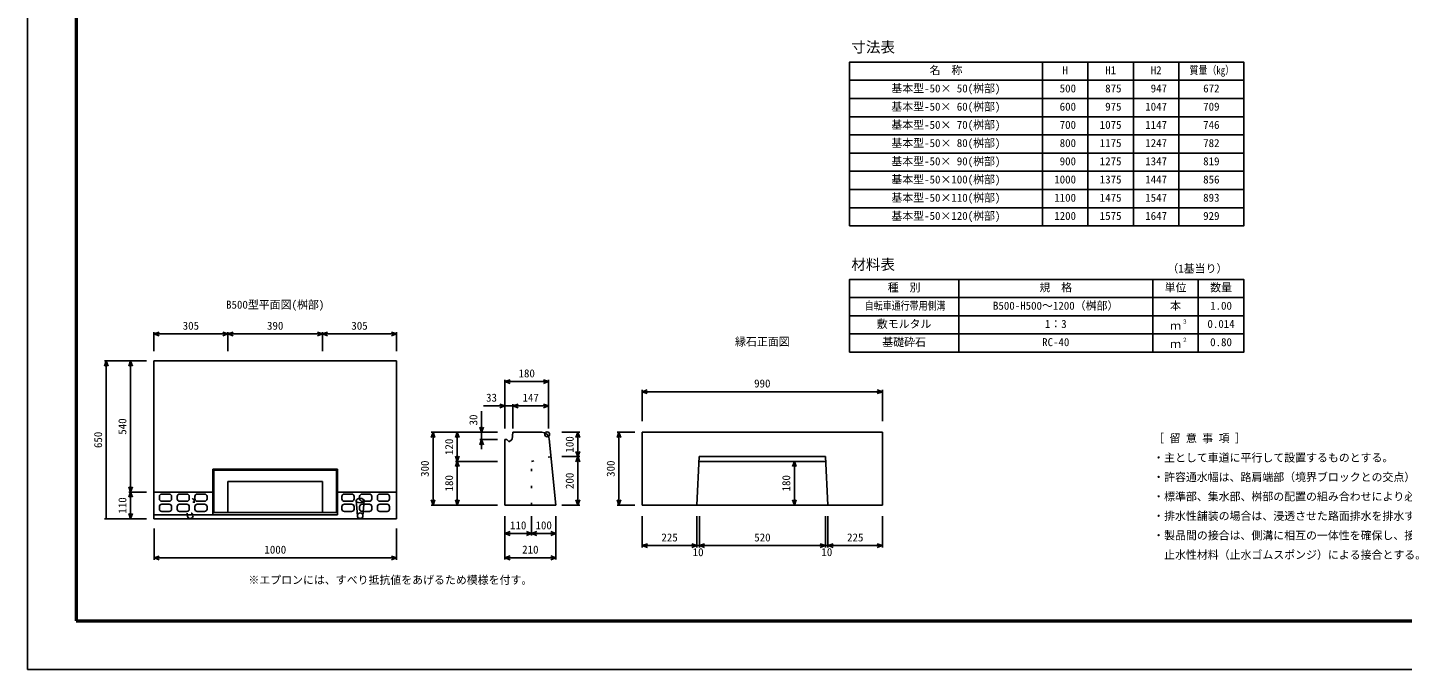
# Model space of a CAD drawing. Units: millimetres, scale not verified. Extents: x -12600 to 12600, y -5940 to 5940.
# Drawn here: x -12600 to -6934, y -5940 to -3297 of the extents above; entities that cross this region are included whole.
import ezdxf
from ezdxf.enums import TextEntityAlignment as Align

# ---------------------------------------------------------------- set-up
doc = ezdxf.new("R2010")
doc.units = ezdxf.units.MM
doc.header["$LTSCALE"] = 40
doc.header["$PDMODE"] = 32
doc.header["$PDSIZE"] = 20
doc.linetypes.add('DOTTED', pattern=[1.75, 0.25, -1.5])
for name, color, linetype, lineweight in [('0-0_DIM', 7, 'Continuous', 25), ('0-1_Defpoints', 5, 'Continuous', 25), ('0-2_HATCH', 6, 'DOTTED', 25), ('0-3_HYO', 3, 'Continuous', 25), ('0-4_HYO2', 4, 'Continuous', 25), ('0-5_OUTLINE', 3, 'Continuous', 25), ('0-6_OUTLINE2', 4, 'DOTTED', 25), ('0-7_TXT', 7, 'Continuous', 25), ('0-8_WAKU', 3, 'Continuous', 25)]:
    doc.layers.add(name, color=color, linetype=linetype, lineweight=lineweight)
doc.layers.add('0-B__0-0_', color=4, linetype='Continuous')
doc.styles.add('ＭＳ ゴシック', font='')
doc.styles.get('ＭＳ ゴシック').set_extended_font_data('MS Gothic')

msp = doc.modelspace()

# ---------------------------------------------------------------- linework, layer by layer
at = {"layer": '0-0_DIM'}
for p, q in [((-12079.17, -4551.01), (-12079.17, -4629.51)), ((-12079.17, -4551.01), (-12079.17, -4629.51)), ((-11774.17, -4558.51), (-12079.17, -4558.51)), ((-11774.17, -4551.01), (-11774.17, -4629.51)), ((-11384.17, -4558.51), (-11774.17, -4558.51)), ((-11384.17, -4551.01), (-11384.17, -4629.51)), ((-11384.17, -4558.51), (-11079.17, -4558.51)), ((-11079.17, -4551.01), (-11079.17, -4629.51)), ((-12282.67, -4669.51), (-12110.17, -4669.51)), ((-12275.17, -4669.51), (-12275.17, -5319.51)), ((-12175.17, -5209.51), (-12175.17, -4669.51)), ((-10632.69, -4747.14), (-10632.69, -4947.21)), ((-10632.69, -4754.64), (-10452.69, -4754.64)), ((-10452.69, -4747.14), (-10452.69, -4947.21)), ((-10066.79, -4788.71), (-10066.79, -4917.21)), ((-10066.79, -4788.71), (-10066.79, -4917.21)), ((-9076.79, -4796.21), (-10066.79, -4796.21)), ((-9076.79, -4788.71), (-9076.79, -4917.21)), ((-10632.69, -4854.64), (-10720.29, -4854.64)), ((-10599.69, -4854.64), (-10632.69, -4854.64)), ((-10599.69, -4847.14), (-10599.69, -4947.21)), ((-10599.69, -4854.64), (-10452.69, -4854.64)), ((-10728.69, -4876.4), (-10728.69, -4963.21)), ((-10936.19, -4963.21), (-10663.69, -4963.21)), ((-10928.69, -5263.21), (-10928.69, -4963.21)), ((-10828.69, -5083.21), (-10828.69, -4963.21)), ((-10728.69, -4963.21), (-10728.69, -4993.21)), ((-10324.42, -4963.21), (-10397.69, -4963.21)), ((-10331.92, -4963.21), (-10331.92, -5063.21)), ((-10170.29, -4963.21), (-10097.79, -4963.21)), ((-10162.79, -5263.21), (-10162.79, -4963.21)), ((-10736.19, -4993.21), (-10663.69, -4993.21)), ((-10728.69, -5032.92), (-10728.69, -4993.21)), ((-10836.19, -5083.21), (-10663.69, -5083.21)), ((-10828.69, -5083.21), (-10828.69, -5263.21)), ((-10324.42, -5063.21), (-10397.69, -5063.21)), ((-10331.92, -5263.21), (-10331.92, -5063.21)), ((-9439.38, -5263.21), (-9439.38, -5083.21)), ((-12182.67, -5209.51), (-12110.17, -5209.51)), ((-12175.17, -5209.51), (-12175.17, -5319.51)), ((-10936.19, -5263.21), (-10663.69, -5263.21)), ((-10324.42, -5263.21), (-10397.69, -5263.21)), ((-10170.29, -5263.21), (-10097.79, -5263.21)), ((-9446.88, -5263.21), (-9332.79, -5263.21)), ((-12282.67, -5319.51), (-12110.17, -5319.51)), ((-10632.69, -5487.71), (-10632.69, -5309.21)), ((-10522.69, -5387.71), (-10522.69, -5309.21)), ((-10422.69, -5487.71), (-10422.69, -5309.21)), ((-10066.29, -5437.71), (-10066.29, -5309.21)), ((-9841.29, -5437.71), (-9841.29, -5309.21)), ((-9831.29, -5437.71), (-9831.29, -5309.21)), ((-9311.29, -5437.71), (-9311.29, -5309.21)), ((-9301.29, -5437.71), (-9301.29, -5309.21)), ((-9076.29, -5437.71), (-9076.29, -5309.21)), ((-12078.67, -5488.01), (-12078.67, -5359.51)), ((-11078.67, -5488.01), (-11078.67, -5359.51)), ((-10632.69, -5380.21), (-10522.69, -5380.21)), ((-10422.69, -5380.21), (-10522.69, -5380.21)), ((-10066.29, -5430.21), (-9841.29, -5430.21)), ((-12078.67, -5480.51), (-11078.67, -5480.51)), ((-10632.69, -5480.21), (-10422.69, -5480.21))]:
    msp.add_line(p, q, dxfattribs=at)
for points in [[(-12058.03, -4566.2), (-12079.17, -4558.51), (-12058.03, -4550.81)], [(-11795.32, -4566.2), (-11774.17, -4558.51), (-11795.32, -4550.81)], [(-11753.03, -4566.2), (-11774.17, -4558.51), (-11753.03, -4550.81)], [(-11405.32, -4566.2), (-11384.17, -4558.51), (-11405.32, -4550.81)], [(-11363.03, -4566.2), (-11384.17, -4558.51), (-11363.03, -4550.81)], [(-11100.32, -4566.2), (-11079.17, -4558.51), (-11100.32, -4550.81)], [(-12267.48, -4690.65), (-12275.17, -4669.51), (-12282.87, -4690.65)], [(-12182.87, -4690.65), (-12175.17, -4669.51), (-12167.48, -4690.65)], [(-10611.55, -4762.34), (-10632.69, -4754.64), (-10611.55, -4746.94)], [(-10473.83, -4762.34), (-10452.69, -4754.64), (-10473.83, -4746.94)], [(-10045.65, -4803.91), (-10066.79, -4796.21), (-10045.65, -4788.51)], [(-9097.94, -4803.91), (-9076.79, -4796.21), (-9097.94, -4788.51)], [(-10653.83, -4862.34), (-10632.69, -4854.64), (-10653.83, -4846.94)], [(-10578.55, -4862.34), (-10599.69, -4854.64), (-10578.55, -4846.94)], [(-10473.83, -4862.34), (-10452.69, -4854.64), (-10473.83, -4846.94)], [(-10936.38, -4984.35), (-10928.69, -4963.21), (-10920.99, -4984.35)], [(-10836.38, -4984.35), (-10828.69, -4963.21), (-10820.99, -4984.35)], [(-10736.38, -4942.07), (-10728.69, -4963.21), (-10720.99, -4942.07)], [(-10339.62, -4984.35), (-10331.92, -4963.21), (-10324.23, -4984.35)], [(-10170.49, -4984.35), (-10162.79, -4963.21), (-10155.1, -4984.35)], [(-10736.38, -5014.35), (-10728.69, -4993.21), (-10720.99, -5014.35)], [(-10339.62, -5042.07), (-10331.92, -5063.21), (-10324.23, -5042.07)], [(-10836.38, -5062.07), (-10828.69, -5083.21), (-10820.99, -5062.07)], [(-10836.38, -5104.35), (-10828.69, -5083.21), (-10820.99, -5104.35)], [(-10339.62, -5084.35), (-10331.92, -5063.21), (-10324.23, -5084.35)], [(-9447.08, -5104.35), (-9439.38, -5083.21), (-9431.69, -5104.35)], [(-12182.87, -5188.37), (-12175.17, -5209.51), (-12167.48, -5188.37)], [(-12182.87, -5230.65), (-12175.17, -5209.51), (-12167.48, -5230.65)], [(-10936.38, -5242.07), (-10928.69, -5263.21), (-10920.99, -5242.07)], [(-10836.38, -5242.07), (-10828.69, -5263.21), (-10820.99, -5242.07)], [(-10339.62, -5242.07), (-10331.92, -5263.21), (-10324.23, -5242.07)], [(-10170.49, -5242.07), (-10162.79, -5263.21), (-10155.1, -5242.07)], [(-9447.08, -5242.07), (-9439.38, -5263.21), (-9431.69, -5242.07)], [(-12182.87, -5298.37), (-12175.17, -5319.51), (-12167.48, -5298.37)], [(-10611.55, -5372.51), (-10632.69, -5380.21), (-10611.55, -5387.91)], [(-10543.83, -5372.51), (-10522.69, -5380.21), (-10543.83, -5387.91)], [(-10501.55, -5372.51), (-10522.69, -5380.21), (-10501.55, -5387.91)], [(-10443.83, -5372.51), (-10422.69, -5380.21), (-10443.83, -5387.91)], [(-10045.15, -5422.51), (-10066.29, -5430.21), (-10045.15, -5437.91)], [(-9862.44, -5422.51), (-9841.29, -5430.21), (-9862.44, -5437.91)], [(-9841.29, -5430.21), (-9831.29, -5430.21), (-9311.29, -5430.21), (-9301.29, -5430.21), (-9076.29, -5430.21)], [(-9810.15, -5422.51), (-9831.29, -5430.21), (-9810.15, -5437.91)], [(-9333.44, -5422.51), (-9312.29, -5430.21), (-9333.44, -5437.91)], [(-9279.15, -5422.51), (-9300.29, -5430.21), (-9279.15, -5437.91)], [(-9098.44, -5422.51), (-9077.29, -5430.21), (-9098.44, -5437.91)], [(-12057.53, -5472.81), (-12078.67, -5480.51), (-12057.53, -5488.2)], [(-11099.82, -5472.81), (-11078.67, -5480.51), (-11099.82, -5488.2)], [(-10611.55, -5472.51), (-10632.69, -5480.21), (-10611.55, -5487.91)], [(-10443.83, -5472.51), (-10422.69, -5480.21), (-10443.83, -5487.91)]]:
    msp.add_lwpolyline(points, dxfattribs=at)
at = {"layer": '0-1_Defpoints'}
msp.add_lwpolyline([(-12600, -5940), (-4200, -5940), (-4200, 0), (-12600, 0)], close=True, dxfattribs=at)
at = {"layer": '0-2_HATCH', "linetype": 'Continuous'}
for p, q in [((-12056.17, -5227.51), (-12056.17, -5237.51)), ((-12056.17, -5269.51), (-12056.17, -5279.51)), ((-12046.17, -5217.51), (-12016.17, -5217.51)), ((-12016.17, -5247.51), (-12046.17, -5247.51)), ((-12046.17, -5259.51), (-12016.17, -5259.51)), ((-12006.17, -5237.51), (-12006.17, -5227.51)), ((-12006.17, -5279.51), (-12006.17, -5269.51)), ((-11983.17, -5227.51), (-11983.17, -5237.51)), ((-11983.17, -5269.51), (-11983.17, -5279.51)), ((-11973.17, -5217.51), (-11943.17, -5217.51)), ((-11943.17, -5247.51), (-11973.17, -5247.51)), ((-11973.17, -5259.51), (-11943.17, -5259.51)), ((-11933.17, -5237.51), (-11933.17, -5227.51)), ((-11933.17, -5279.51), (-11933.17, -5269.51)), ((-11910.17, -5227.51), (-11910.17, -5237.51)), ((-11910.17, -5269.51), (-11910.17, -5279.51)), ((-11900.17, -5217.51), (-11870.17, -5217.51)), ((-11870.17, -5247.51), (-11900.17, -5247.51)), ((-11900.17, -5259.51), (-11870.17, -5259.51)), ((-11860.17, -5237.51), (-11860.17, -5227.51)), ((-11860.17, -5279.51), (-11860.17, -5269.51)), ((-11304.17, -5227.51), (-11304.17, -5237.51)), ((-11304.17, -5269.51), (-11304.17, -5279.51)), ((-11294.17, -5217.51), (-11264.17, -5217.51)), ((-11264.17, -5247.51), (-11294.17, -5247.51)), ((-11294.17, -5259.51), (-11264.17, -5259.51)), ((-11254.17, -5237.51), (-11254.17, -5227.51)), ((-11254.17, -5279.51), (-11254.17, -5269.51)), ((-11231.17, -5227.51), (-11231.17, -5237.51)), ((-11231.17, -5269.51), (-11231.17, -5279.51)), ((-11221.17, -5217.51), (-11191.17, -5217.51)), ((-11191.17, -5247.51), (-11221.17, -5247.51)), ((-11221.17, -5259.51), (-11191.17, -5259.51)), ((-11181.17, -5237.51), (-11181.17, -5227.51)), ((-11181.17, -5279.51), (-11181.17, -5269.51)), ((-11158.17, -5227.51), (-11158.17, -5237.51)), ((-11158.17, -5269.51), (-11158.17, -5279.51)), ((-11148.17, -5217.51), (-11118.17, -5217.51)), ((-11118.17, -5247.51), (-11148.17, -5247.51)), ((-11148.17, -5259.51), (-11118.17, -5259.51)), ((-11108.17, -5237.51), (-11108.17, -5227.51)), ((-11108.17, -5279.51), (-11108.17, -5269.51)), ((-12016.17, -5289.51), (-12046.17, -5289.51)), ((-11943.17, -5289.51), (-11973.17, -5289.51)), ((-11870.17, -5289.51), (-11900.17, -5289.51)), ((-11264.17, -5289.51), (-11294.17, -5289.51)), ((-11191.17, -5289.51), (-11221.17, -5289.51)), ((-11118.17, -5289.51), (-11148.17, -5289.51))]:
    msp.add_line(p, q, dxfattribs=at)
for centre, start, end in [((-12046.17, -5227.51), 90, 180), ((-12046.17, -5237.51), 180, 270), ((-12046.17, -5269.51), 90, 180), ((-12016.17, -5227.51), 0, 90), ((-12016.17, -5237.51), 270, 0), ((-12016.17, -5269.51), 0, 90), ((-11973.17, -5227.51), 90, 180), ((-11973.17, -5237.51), 180, 270), ((-11973.17, -5269.51), 90, 180), ((-11943.17, -5227.51), 0, 90), ((-11943.17, -5237.51), 270, 0), ((-11943.17, -5269.51), 0, 90), ((-11900.17, -5227.51), 90, 180), ((-11900.17, -5237.51), 180, 270), ((-11900.17, -5269.51), 90, 180), ((-11870.17, -5227.51), 0, 90), ((-11870.17, -5237.51), 270, 0), ((-11870.17, -5269.51), 0, 90), ((-11294.17, -5227.51), 90, 180), ((-11294.17, -5237.51), 180, 270), ((-11294.17, -5269.51), 90, 180), ((-11264.17, -5227.51), 0, 90), ((-11264.17, -5237.51), 270, 0), ((-11264.17, -5269.51), 0, 90), ((-11221.17, -5227.51), 90, 180), ((-11221.17, -5237.51), 180, 270), ((-11221.17, -5269.51), 90, 180), ((-11191.17, -5227.51), 0, 90), ((-11191.17, -5237.51), 270, 0), ((-11191.17, -5269.51), 0, 90), ((-11148.17, -5227.51), 90, 180), ((-11148.17, -5237.51), 180, 270), ((-11148.17, -5269.51), 90, 180), ((-11118.17, -5227.51), 0, 90), ((-11118.17, -5237.51), 270, 0), ((-11118.17, -5269.51), 0, 90), ((-12046.17, -5279.51), 180, 270), ((-12016.17, -5279.51), 270, 0), ((-11973.17, -5279.51), 180, 270), ((-11943.17, -5279.51), 270, 0), ((-11900.17, -5279.51), 180, 270), ((-11870.17, -5279.51), 270, 0), ((-11294.17, -5279.51), 180, 270), ((-11264.17, -5279.51), 270, 0), ((-11221.17, -5279.51), 180, 270), ((-11191.17, -5279.51), 270, 0), ((-11148.17, -5279.51), 180, 270), ((-11118.17, -5279.51), 270, 0)]:
    msp.add_arc(centre, 10, start, end, dxfattribs=at)
at = {"layer": '0-3_HYO'}
for p, q in [((-8417.5, -3438.87), (-8417.5, -4113.87)), ((-8230, -3438.87), (-8230, -4113.87)), ((-8042.5, -3438.87), (-8042.5, -4113.87)), ((-7855, -3438.87), (-7855, -4113.87)), ((-9212.5, -3513.87), (-7587.5, -3513.87)), ((-8762.5, -4333.65), (-8762.5, -4633.65)), ((-7962.5, -4333.65), (-7962.5, -4633.65)), ((-7775, -4333.65), (-7775, -4633.65)), ((-9212.5, -4408.65), (-7587.5, -4408.65))]:
    msp.add_line(p, q, dxfattribs=at)
for points in [[(-9212.5, -4113.87), (-7587.5, -4113.87), (-7587.5, -3438.87), (-9212.5, -3438.87)], [(-9212.5, -4633.65), (-7587.5, -4633.65), (-7587.5, -4333.65), (-9212.5, -4333.65)]]:
    msp.add_lwpolyline(points, close=True, dxfattribs=at)
at = {"layer": '0-4_HYO2'}
for p, q in [((-9212.5, -3588.87), (-7587.5, -3588.87)), ((-9212.5, -3663.87), (-7587.5, -3663.87)), ((-9212.5, -3738.87), (-7587.5, -3738.87)), ((-9212.5, -3813.87), (-7587.5, -3813.87)), ((-9212.5, -3888.87), (-7587.5, -3888.87)), ((-9212.5, -3963.87), (-7587.5, -3963.87)), ((-9212.5, -4038.87), (-7587.5, -4038.87)), ((-9212.5, -4483.65), (-7587.5, -4483.65)), ((-9212.5, -4558.65), (-7587.5, -4558.65))]:
    msp.add_line(p, q, dxfattribs=at)
at = {"layer": '0-5_OUTLINE'}
for p, q in [((-11079.17, -4669.51), (-12079.17, -4669.51)), ((-12079.17, -5319.51), (-12079.17, -4669.51)), ((-11079.17, -5319.51), (-11079.17, -4669.51)), ((-10599.69, -4963.21), (-10602.69, -4993.21)), ((-10599.69, -4963.21), (-10479.84, -4963.21)), ((-10066.79, -4963.21), (-10066.79, -5263.21)), ((-10066.79, -4963.21), (-9076.79, -4963.21)), ((-9076.79, -4963.21), (-9076.79, -5263.21)), ((-10632.69, -4993.21), (-10632.69, -5263.21)), ((-10604.69, -4993.21), (-10614.69, -5003.21)), ((-10604.69, -4993.21), (-10602.69, -4993.21)), ((-10449.99, -4990.22), (-10422.69, -5263.21)), ((-9831.79, -5063.21), (-9841.79, -5263.21)), ((-9831.79, -5063.21), (-9311.79, -5063.21)), ((-9831.79, -5083.21), (-9311.79, -5083.21)), ((-9311.79, -5063.21), (-9301.79, -5263.21)), ((-11836.17, -5115.22), (-11322.17, -5115.22)), ((-11836.17, -5303.3), (-11836.17, -5115.22)), ((-11322.17, -5303.3), (-11322.17, -5115.22)), ((-12079.17, -5209.51), (-11836.17, -5209.51)), ((-11322.17, -5209.51), (-11079.17, -5209.51)), ((-10632.69, -5263.21), (-10422.69, -5263.21)), ((-10066.79, -5263.21), (-9841.79, -5263.21)), ((-9841.79, -5263.21), (-9301.79, -5263.21)), ((-9301.79, -5263.21), (-9076.79, -5263.21)), ((-12079.17, -5303.3), (-11322.17, -5303.3)), ((-11079.17, -5319.51), (-12079.17, -5319.51))]:
    msp.add_line(p, q, dxfattribs=at)
msp.add_lwpolyline([(-10632.69, -4993.21), (-10624.69, -4993.21), (-10614.69, -5003.21)], dxfattribs=at)
msp.add_arc((-10479.84, -4993.21), 30, 5.71059, 90, dxfattribs=at)
at = {"layer": '0-6_OUTLINE2', "linetype": 'Continuous'}
for p, q in [((-11836.17, -5119.72), (-11322.17, -5119.72)), ((-11831.67, -5294.19), (-11831.67, -5119.72)), ((-11326.67, -5294.19), (-11326.67, -5119.72)), ((-11774.17, -5165.65), (-11774.17, -5294.19)), ((-11384.17, -5165.65), (-11774.17, -5165.65)), ((-11384.17, -5165.65), (-11384.17, -5294.19)), ((-11240.67, -5307.01), (-11245.67, -5244.51)), ((-11212.67, -5244.51), (-11217.67, -5307.01)), ((-11322.17, -5294.19), (-11836.17, -5294.19))]:
    msp.add_line(p, q, dxfattribs=at)
at = {"layer": '0-6_OUTLINE2'}
for p, q in [((-11940.67, -5307.01), (-11945.67, -5244.51)), ((-11912.67, -5244.51), (-11917.67, -5307.01))]:
    msp.add_line(p, q, dxfattribs=at)
msp.add_lwpolyline([(-10522.69, -5263.21), (-10522.69, -5083.43), (-10443.08, -5063.29)], dxfattribs=at)
at = {"layer": '0-6_OUTLINE2', "linetype": 'Continuous'}
msp.add_circle((-11229.17, -5307.01), 11.5, dxfattribs=at)
for centre, start, end in [((-11929.17, -5307.01), 161.19115, 18.80885), ((-11229.17, -5307.01), 192.55585, 347.44412)]:
    msp.add_arc(centre, 11.5, start, end, dxfattribs=at)
at = {"layer": '0-6_OUTLINE2'}
msp.add_arc((-11929.17, -5307.01), 11.5, 18.80885, 161.19115, dxfattribs=at)
msp.add_ellipse((-11929.17, -5244.51), major_axis=(16.5, 0), ratio=0.55, dxfattribs=at)
at = {"layer": '0-6_OUTLINE2', "linetype": 'Continuous'}
msp.add_ellipse((-11229.17, -5244.51), major_axis=(16.5, 0), ratio=0.55, dxfattribs=at)
at = {"layer": '0-8_WAKU', "lineweight": 50}
msp.add_lwpolyline([(-12400, -5740), (-4400, -5740), (-4400, -200), (-12400, -200)], close=True, dxfattribs=at)
at = {"layer": '0-B__0-0_'}
msp.add_point((-10458.62, -4972), dxfattribs=at)

# ---------------------------------------------------------------- texts
at = {"layer": '0-0_DIM', "style": 'ＭＳ ゴシック'}
for s, p in [('305', (-11960.42, -4551.01)), ('390', (-11612.92, -4551.01)), ('305', (-11265.42, -4551.01)), ('180', (-10576.44, -4747.14)), ('990', (-9605.54, -4788.71)), ('33', (-10710.19, -4847.14)), ('147', (-10559.94, -4847.14)), ('110', (-10611.44, -5372.71)), ('100', (-10506.44, -5372.71)), ('225', (-9987.54, -5422.71)), ('520', (-9605.04, -5422.71)), ('225', (-9222.54, -5422.71)), ('1000', (-11623.67, -5473.01)), ('210', (-10561.44, -5472.71)), ('10', (-9858.79, -5483.34)), ('10', (-9328.29, -5483.03))]:
    msp.add_text(s, height=32.99, dxfattribs=at).set_placement(p, align=Align.BOTTOM_LEFT)
for s, p in [('540', (-12182.67, -4973.26)), ('30', (-10736.19, -4935.05)), ('650', (-12282.67, -5028.26)), ('100', (-10339.42, -5046.96)), ('120', (-10836.19, -5056.96)), ('300', (-10936.19, -5146.96)), ('300', (-10170.29, -5146.96)), ('180', (-10836.19, -5206.96)), ('200', (-10339.42, -5196.96)), ('180', (-9446.88, -5206.96)), ('110', (-12182.67, -5298.26))]:
    msp.add_text(s, height=32.99, rotation=90, dxfattribs=at).set_placement(p, align=Align.BOTTOM_LEFT)
at = {"layer": '0-7_TXT', "style": 'ＭＳ ゴシック'}
for s, height, p in [('寸法表', 43.99, (-9205, -3412.62)), ('名\u3000称', 32.99, (-8882.5, -3498.87)), ('H', 32.99, (-8335, -3498.87)), ('H1', 32.99, (-8158.75, -3498.87)), ('H2', 32.99, (-7971.25, -3498.87)), ('基本型-50× 50(桝部)', 32.99, (-9040, -3573.87)), (' 500', 32.99, (-8368.75, -3573.87)), (' 875', 32.99, (-8181.25, -3573.87)), (' 947', 32.99, (-7993.75, -3573.87)), ('672', 32.99, (-7755, -3573.87)), ('基本型-50× 60(桝部)', 32.99, (-9040, -3648.87)), (' 600', 32.99, (-8368.75, -3648.87)), (' 975', 32.99, (-8181.25, -3648.87)), ('1047', 32.99, (-7993.75, -3648.87)), ('709', 32.99, (-7755, -3648.87)), ('基本型-50× 70(桝部)', 32.99, (-9040, -3723.87)), (' 700', 32.99, (-8368.75, -3723.87)), ('1075', 32.99, (-8181.25, -3723.87)), ('1147', 32.99, (-7993.75, -3723.87)), ('746', 32.99, (-7755, -3723.87)), ('基本型-50× 80(桝部)', 32.99, (-9040, -3798.87)), (' 800', 32.99, (-8368.75, -3798.87)), ('1175', 32.99, (-8181.25, -3798.87)), ('1247', 32.99, (-7993.75, -3798.87)), ('782', 32.99, (-7755, -3798.87)), ('基本型-50× 90(桝部)', 32.99, (-9040, -3873.87)), (' 900', 32.99, (-8368.75, -3873.87)), ('1275', 32.99, (-8181.25, -3873.87)), ('1347', 32.99, (-7993.75, -3873.87)), ('819', 32.99, (-7755, -3873.87)), ('基本型-50×100(桝部)', 32.99, (-9040, -3948.87)), ('1000', 32.99, (-8368.75, -3948.87)), ('1375', 32.99, (-8181.25, -3948.87)), ('1447', 32.99, (-7993.75, -3948.87)), ('856', 32.99, (-7755, -3948.87)), ('基本型-50×110(桝部)', 32.99, (-9040, -4023.87)), ('1100', 32.99, (-8368.75, -4023.87)), ('1475', 32.99, (-8181.25, -4023.87)), ('1547', 32.99, (-7993.75, -4023.87)), ('893', 32.99, (-7755, -4023.87)), ('基本型-50×120(桝部)', 32.99, (-9040, -4098.87)), ('1200', 32.99, (-8368.75, -4098.87)), ('1575', 32.99, (-8181.25, -4098.87)), ('1647', 32.99, (-7993.75, -4098.87)), ('929', 32.99, (-7755, -4098.87)), ('材料表', 43.99, (-9205, -4307.4)), ('（1基当り）', 32.99, (-7902.5, -4315.65)), ('種\u3000別', 32.99, (-9055, -4393.65)), ('規\u3000格', 32.99, (-8430, -4393.65)), ('単位', 32.99, (-7913.75, -4393.65)), ('数量', 32.99, (-7726.25, -4393.65)), ('B500型平面図(桝部)', 32.99, (-11781.67, -4464.34)), ('B500-H500～1200（桝部）', 32.99, (-8621.25, -4468.65)), ('本', 32.99, (-7891.25, -4468.65)), ('1.00', 32.99, (-7726.25, -4468.65)), ('敷モルタル', 32.99, (-9100, -4543.65)), ('1：3', 32.99, (-8407.5, -4543.65)), ('ｍ', 32.99, (-7891.25, -4551.15)), ('３', 16.5, (-7842.09, -4520.87)), ('0.014', 32.99, (-7737.5, -4543.65)), ('縁石正面図', 32.99, (-9684.29, -4616.58)), ('基礎砕石', 32.99, (-9077.5, -4618.65)), ('RC-40', 32.99, (-8418.75, -4618.65)), ('２', 16.5, (-7842.09, -4595.87)), ('0.80', 32.99, (-7726.25, -4618.65)), ('ｍ', 32.99, (-7891.25, -4626.15)), ('［ 留 意 事 項 ］', 32.99, (-7961.08, -5014.42)), ('・主として車道に平行して設置するものとする。', 32.99, (-7961.08, -5094.42)), ('・許容通水幅は、路肩端部（境界ブロックとの交点）から車道側～１ｍとする。', 32.99, (-7961.08, -5174.42)), ('・標準部、集水部、桝部の配置の組み合わせにより必要な排水能力を確保すること。', 32.99, (-7961.08, -5254.42)), ('・排水性舗装の場合は、浸透させた路面排水を排水するための側方排水孔を設けること。', 32.99, (-7961.08, -5334.42)), ('・製品間の接合は、側溝に相互の一体性を確保し、接続部は十分な止水効果がある', 32.99, (-7961.08, -5414.42)), ('\u3000止水性材料（止水ゴムスポンジ）による接合とする。', 32.99, (-7961.08, -5494.42)), ('※エプロンには、すべり抵抗値をあげるため模様を付す。', 32.99, (-11689.64, -5597.88))]:
    msp.add_text(s, height=height, dxfattribs=at).set_placement(p, align=Align.BOTTOM_LEFT)
at = {"layer": '0-7_TXT', "style": 'ＭＳ ゴシック', "width": 0.8}
for s, p in [('質量（kg）', (-7811.25, -3498.87)), ('自転車通行帯用側溝', (-9149.5, -4468.65))]:
    msp.add_text(s, height=32.99, dxfattribs=at).set_placement(p, align=Align.BOTTOM_LEFT)

doc.saveas('drawing.dxf')
